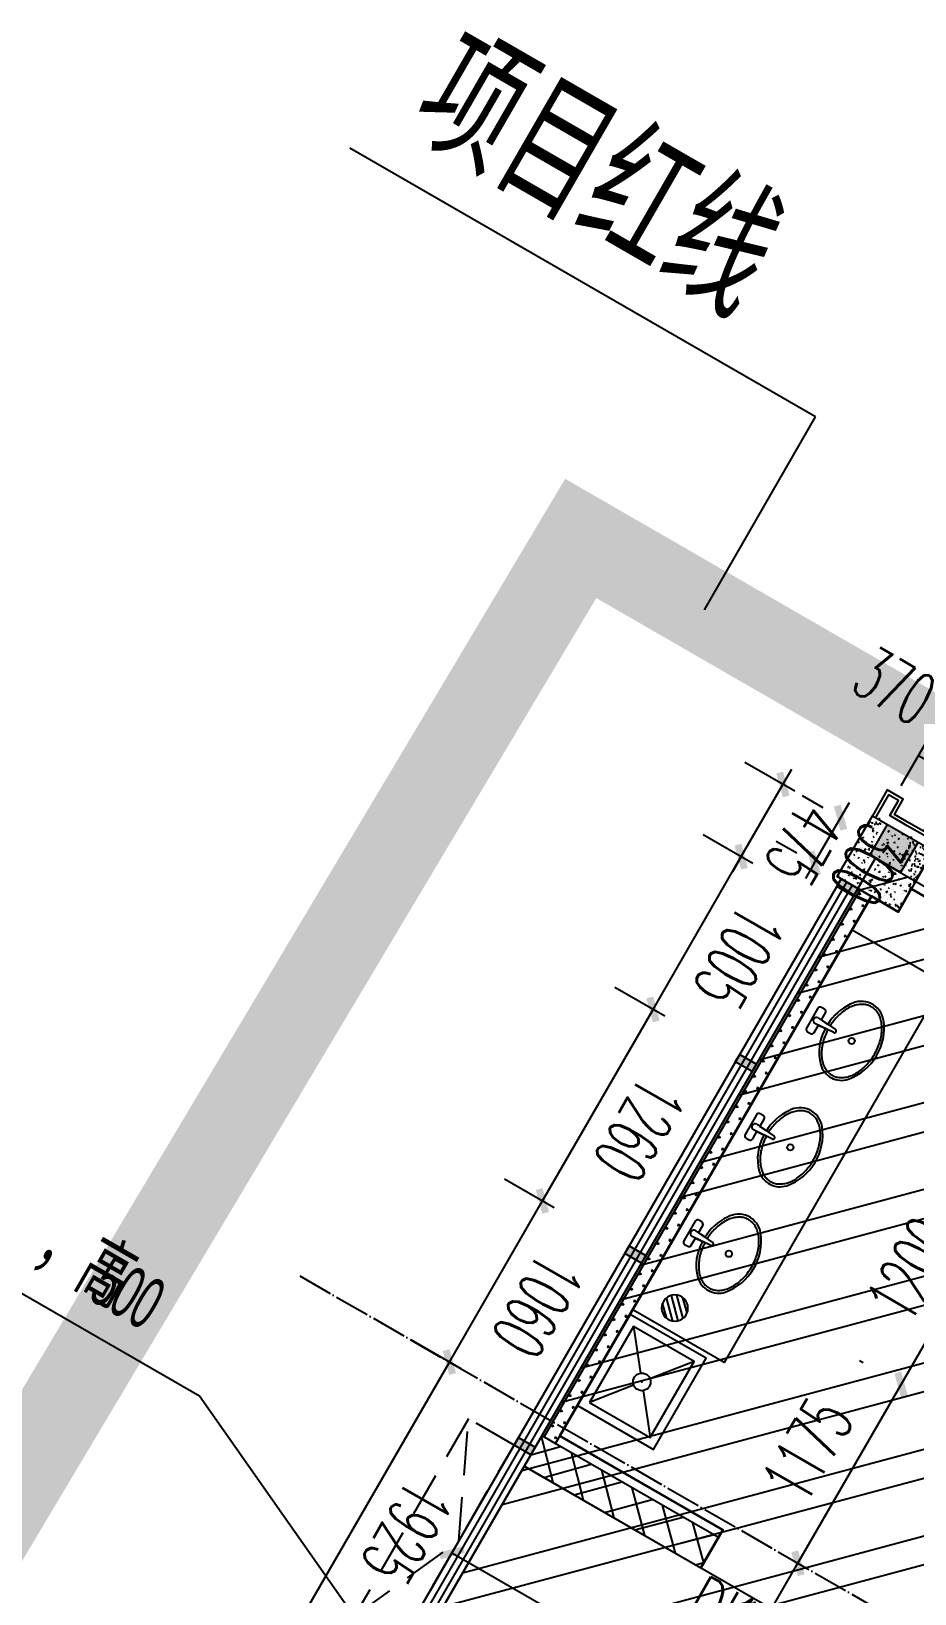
# Model space of a CAD drawing. Header units: millimetres. Extents: x 216654360 to 218309126, y 218099985 to 219647706.
# Drawn here: x 217925253 to 217930284, y 218956292 to 218965195 of the extents above; entities that cross this region are included whole.
import ezdxf
from ezdxf.xclip import XClip

# ---------------------------------------------------------------- set-up
doc = ezdxf.new("R2010")
doc.units = ezdxf.units.MM
doc.header["$LTSCALE"] = 1000
doc.header["$XCLIPFRAME"] = 0
for name, pattern in [('DASH', [0.35, 0.25, -0.1]), ('DASHED', [19.049999999999997, 12.7, -6.35]), ('DASHED2', [0.375, 0.25, -0.125]), ('DOTE', [2.4200000000000004, 2, -0.2, 0.02, -0.2])]:
    doc.linetypes.add(name, pattern=pattern)
for name, color, linetype in [('A-ANNO-DIMS', 3, 'Continuous'), ('A-ANNO-DOTE', 1, 'DOTE'), ('A-COLU', 2, 'Continuous'), ('A-COLU-CONC', 2, 'Continuous'), ('A-DOOR-HOLE', 161, 'Continuous'), ('A-DOOR-IDEN', 53, 'Continuous'), ('A-FLOR-SPCL', 245, 'Continuous'), ('A-FLOR-STRS', 51, 'Continuous'), ('A-WALL-CURT', 111, 'Continuous'), ('A-WALL-FIL', 2, 'Continuous'), ('A-WALL-MSNW', 2, 'Continuous'), ('A-WALL-PATT', 252, 'Continuous'), ('A-WALL-SHEA', 2, 'Continuous'), ('A-WIND', 161, 'Continuous'), ('DIM_LEAD', 3, 'Continuous'), ('PUB_HATCH', 8, 'Continuous'), ('PUB_TEXT', 7, 'Continuous'), ('WINDOW', 4, 'Continuous'), ('洁具', 7, 'Continuous'), ('现状植物', 3, 'Continuous')]:
    doc.layers.add(name, color=color, linetype=linetype)
doc.layers.add('内装控制线', color=6, linetype='Continuous', lineweight=35)
doc.styles.add('_TCH_DIM', font='JZFZ_ENA', dxfattribs={"width": 0.7, "bigfont": 'JZFZ_CNB'})
doc.styles.add('_TCH_DIM_T3', font='SIMPLEX.shx', dxfattribs={"width": 0.5647058823529413, "bigfont": 'GBCBIG.shx'})
doc.styles.add('A_DIM', font='SIMPLEX', dxfattribs={"width": 0.7, "bigfont": 'HZ'})
doc.dimstyles.new('_TCH_ARCH&&100', dxfattribs={"dimtxt": 297.5, "dimasz": 100, "dimexe": 250, "dimexo": 300, "dimgap": 126.25, "dimtad": 1, "dimdec": 0, "dimzin": 0, "dimdsep": 46, "dimtxsty": '_TCH_DIM_T3', "dimblk": 'ARCHTICK', "dimcen": 0.09, "dimclrt": 7, "dimazin": 2, "dimtfac": 1, "dimtdec": 0, "dimtix": 1, "dimtmove": 2, "dimatfit": 3, "dimfxl": 100, "dimtolj": 1, "dimtzin": 0, "dimarcsym": 0})

# ---------------------------------------------------------------- blocks, each defined once
blk = doc.blocks.new('123sfg')
at = {"layer": 'A-FLOR-STRS', "color": 1, "linetype": 'DASH', "const_width": 0.5}
blk.add_lwpolyline([(-435.7520347369718, -1148.388286254316), (-511.1115516244317, -1148.388286254316), (-511.3552337155952, -1165.729753827507), (-511.0830312329153, -1166.330356907861), (-509.862566358549, -1167.165920006349), (-509.899666979044, -1175.035179553675), (-511.2151629207592, -1175.819181181321), (-511.5013152034771, -1176.37444855023), (-511.8447741047139, -1217.800621691689), (-511.7709169440395, -1218.378271135507), (-511.5875886529493, -1218.902143048302), (-509.7669051376688, -1219.661976483888), (-509.385862355567, -1219.696680274913), (-508.9938257462936, -1221.561295600962), (-505.3071537641226, -1224.627778107655), (-496.1454937860653, -1225.778210952126), (-492.040455449508, -1227.508854247053), (-490.6770727478661, -1229.040993421052), (-491.1780902189776, -1234.403478215337), (-491.8354530945844, -1240.873174603801), (-495.3054724940848, -1245.831589563697), (-496.0934880015939, -1248.609740337537), (-498.2702817226327, -1262.571470302767), (-497.9822436700924, -1324.142034435703)], dxfattribs=at)
blk = doc.blocks.new('2929sk')
at = {"layer": 'A-ANNO-DOTE', "ltscale": 0.1}
blk.add_line((-16719.25256192591, -91672.76195832115), (-75808.41759934928, -91672.76195832127), dxfattribs=at)
blk = doc.blocks.new('123sttyt')
at = {"layer": 'A-COLU-CONC'}
h = blk.add_hatch(dxfattribs=at)
h.set_pattern_fill('混凝土', scale=10)
h.set_pattern_definition([(49.99999999999999, (458507.2726841327, 226049.4547714085), (71.72601826007535, -6.275213498259511), [7.5, -82.5]), (355, (458507.2726841327, 226049.4547714085), (-13.8751333613, 75.21921337000119), [6, -66]), (100.4514, (458513.2498521327, 226048.9318374085), (57.85093817140216, 68.94395420609536), [6.374019000000001, -70.1142112]), (46.18420000000002, (458507.2726841327, 226069.4547714085), (106.7241048625644, -16.55190143290181), [11.25, -123.75]), (96.6356, (458516.1663586327, 226068.0754407085), (93.46627055487033, 97.41178709004417), [9.561028799999999, -105.1713]), (351.1842, (458507.2726841327, 226069.4547714085), (93.46619451336272, 97.41186009253246), [9, -99]), (21, (458517.2726841327, 226064.4547714085), (59.69070521184616, -40.26188906653388), [7.5, -82.5]), (326.0000000000001, (458517.2726841327, 226064.4547714085), (24.33153319215817, 72.5150045046853), [6, -66]), (71.4514, (458522.2469074327, 226061.0996108085), (84.02226285814899, 32.25304967099524), [6.374019000000001, -70.1142112]), (37.50000000000001, (458507.2726841327, 226049.4547714085), (1.215985531729067, 33.28938538313115), [0, -65.19999999999999, 0, -67, 0, -66.25]), (7.499999999999999, (458507.2726841327, 226049.4547714085), (26.30695374421486, 39.44117118823603), [0, -38.2, 0, -63.7, 0, -25.25]), (327.5, (458484.9726841327, 226049.4547714085), (53.3822436172409, -2.255487173437976), [0, -25, 0, -78, 0, -103.5]), (317.5, (458474.9726841327, 226049.4547714085), (58.31861693423862, 10.01049823323177), [0, -32.5, 0, -51.8, 0, -73.5])])
h.paths.add_polyline_path([(6523019.330466915, 268461.0957909399), (6523419.330466915, 268461.0957909399), (6523419.330466892, 268061.0957909399), (6523019.330466892, 268061.0957909399)])
h = blk.add_hatch(color=256, dxfattribs=at)
h.dxf.hatch_style = 1
h.paths.add_polyline_path([(6523119.330466904, 268461.0957909399), (6523319.330466904, 268461.0957909399), (6523319.330466904, 268261.0957909399), (6523119.330466904, 268261.0957909399)])
at = {"layer": 'A-COLU'}
for points in [[(6523019.330466915, 268461.0957909399), (6523419.330466915, 268461.0957909399), (6523419.330466892, 268061.0957909399), (6523019.330466892, 268061.0957909399)], [(6523119.330466904, 268461.0957909399), (6523319.330466904, 268461.0957909399), (6523319.330466904, 268261.0957909399), (6523119.330466904, 268261.0957909399)]]:
    blk.add_lwpolyline(points, close=True, dxfattribs=at)
blk = doc.blocks.new('123arrt')
at = {"layer": 'A-COLU'}
blk.add_blockref('123sttyt', (-2400, 2799.999975732382), dxfattribs=at)
blk = doc.blocks.new('atyyj')
at = {"color": 6}
for points in [[(6087145.846531308, 41917.42876004828), (6087145.850708799, 41917.44223488616), (6087145.850708793, 42287.44228338455), (6087040.833285737, 42287.42880854666), (6087040.833285737, 42187.42880854666), (6086945.833285737, 42187.42880854666), (6086850.833285737, 42187.42880854666), (6086850.833285737, 42287.42880854666), (6086745.844134575, 42287.41532826515), (6086745.844134575, 42117.42884835148)], [(6087125.83328574, 42117.42884835148), (6087125.833285737, 42267.42880854666), (6087060.833285737, 42267.42880854666), (6087060.833285737, 42167.42880854666), (6086945.833285737, 42167.42880854666), (6086830.833285737, 42167.42880854666), (6086830.833285737, 42267.42880854666), (6086765.833285737, 42267.42880854666), (6086765.833285737, 42117.42884835148)]]:
    blk.add_lwpolyline(points, dxfattribs=at)
at = {"layer": 'A-COLU'}
blk.add_blockref('123sttyt', (-436273.4971811436, -226343.666958125), dxfattribs=at)
blk = doc.blocks.new('234eryayyui')
h = blk.add_hatch(color=251)
h.dxf.hatch_style = 1
h.paths.add_polyline_path([(6065420.674966354, 42391.641019584), (6065470.674966354, 42391.641019584), (6065470.67447537, 42281.641019584), (6065420.67447537, 42281.641019584)])
at = {"layer": 'WINDOW'}
blk.add_lwpolyline([(6065420.674966354, 42391.641019584), (6065470.674966354, 42391.641019584), (6065470.67447537, 42281.641019584), (6065420.67447537, 42281.641019584)], close=True, dxfattribs=at)
blk = doc.blocks.new('124ety6')
at = {"layer": 'A-COLU-CONC', "color": 7, "rotation": 90}
for p in [(6107487.316223723, -6023479.033974206), (6107487.31603111, -6024634.033770208), (6107487.31603111, -6025894.033613023), (6107487.31603111, -6027154.033455838)]:
    blk.add_blockref('234eryayyui', p, dxfattribs=at)
blk = doc.blocks.new('$lvtry$00000191')
at = {"color": 0}
for p, q in [((-250, -50, 1e-08), (-39.04344047215272, -218.7652476222793, 1e-08)), ((39.04344047215272, -218.7652476222793, 1e-08), (250, -50, 1e-08)), ((-250, -450, 1e-08), (-39.04344047215272, -281.2347523777207, 1e-08)), ((39.04344047215272, -281.2347523777244, 1e-08), (250, -450, 1e-08))]:
    blk.add_line(p, q, dxfattribs=at)
at = {"color": 0, "elevation": 1e-08}
for points in [[(300, -500), (300, 0), (-300, 0), (-300, -500)], [(250, -450), (250, -50), (-250, -50), (-250, -450)]]:
    blk.add_lwpolyline(points, close=True, dxfattribs=at)
at = {"color": 0}
blk.add_circle((0, -250, 1e-08), 50, dxfattribs=at)
for p in [(0, -50, 1e-08), (0, -250, 1e-08)]:
    blk.add_point(p, dxfattribs=at)
blk = doc.blocks.new('$plan$00003675')
at = {"layer": '洁具'}
for p, q in [((-9.98338611170766, -147.294690905168), (-18.82544915616745, -28.28810855087067)), ((18.82544915616745, -28.28810855087067), (9.98338611170766, -147.294690905168))]:
    blk.add_line(p, q, dxfattribs=at)
blk.add_lwpolyline([(17.21227861373336, -50), (65, -50, 0.4142135623731127), (80, -35), (80, -15, 0.414213562373095), (65, 0), (-65, 0, 0.4142135623732016), (-80, -15), (-80, -35, 0.4142135623730063), (-65, -50), (-17.21227861376246, -50), (-13.73909019282655, -94.74391506761822, 0.2000820524666615), (-205.3503878256015, -174.0703925840789, 0.4238671991985411), (-199.3807477268856, -351.3191037219549, 0.3580938266346115), (193.8476373472295, -356.7566292069932, 0.5197597231666006), (176.7114247889185, -147.82478565368, 0.149540415780804), (13.88741631114317, -94.74979396126946), (17.21227861375155, -50)], format="xyb", close=True, dxfattribs=at)
blk.add_circle((0, -259.4733301022789), 18, dxfattribs=at)
for centre, radius, start, end in [((0, -28.28810855087067), 18.82544915616847, 0, 180), ((0, -146.7184949795628), 9.999999999999993, 183.3031889674213, 356.6968110325787)]:
    blk.add_arc(centre, radius, start, end, dxfattribs=at)
blk.add_open_spline([(-13.14822788414313, -109.7322732743196), (-20.7509004426538, -110.0319813943352), (-28.33031368351658, -110.5918585287436), (-49.08088720074738, -112.8465895592817), (-62.11829754058272, -115.0825559898658), (-87.37283540482167, -121.0667427790177), (-99.58942610296072, -124.814915873154), (-122.8036876142432, -133.6808774613892), (-133.8007311488909, -138.7985351800889), (-154.2229395394097, -150.2042050586606), (-163.6473495682003, -156.491851335275), (-180.6376634400513, -169.9883260680363), (-188.2028132991982, -177.1962519229855), (-201.2777944742993, -192.2519365710759), (-206.7875049107242, -200.0980508594366), (-215.6608816990629, -216.1545459485205), (-219.0260712762829, -224.3634254444187), (-223.6082160471997, -240.9281328006036), (-224.8276779515145, -249.2848460216337), (-225.1383386410307, -266.0038757433067), (-224.2297883689462, -274.3692483405466), (-220.2727095857845, -290.9750951724272), (-217.2217886728176, -299.2169097594451), (-208.9727471965598, -315.3753498761944), (-203.7728400524647, -323.2906783857907), (-191.297874393058, -338.5267015632999), (-184.0227537697356, -345.8456745357398), (-167.5777162456943, -359.6041310970904), (-158.4085167507001, -366.0426055415737), (-138.4502176309761, -377.78353496005), (-127.6618883671763, -383.0855677186046), (-104.8102462445386, -392.3459497228905), (-92.74757826223504, -396.304146716051), (-67.74057017016457, -402.7255575730233), (-54.79677671569516, -405.1887167852692), (-28.45151007635286, -408.527677898237), (-15.05053532638703, -409.403460406611), (11.76991484969039, -409.5351461433165), (25.18890587295755, -408.7910486900946), (51.60564455433632, -405.7105612723244), (64.60289599583484, -403.3741888751101), (89.75045285740634, -397.1966023347632), (101.9002172505134, -393.3554385777534), (124.9565523744968, -384.314646852974), (135.8624881856667, -379.1151587245695), (156.0818092309928, -367.5604636854696), (165.3944324805634, -361.2056466440699), (182.1455632552097, -347.592239756239), (189.583331171918, -340.3345987892972), (202.3944621394039, -325.1979150525003), (207.7677818664815, -317.3205532530119), (216.3660551335488, -301.2178188714315), (219.5926498521294, -292.9938645319489), (223.8990946956619, -276.4101294087595), (224.9814115243789, -268.0492616943229), (225.0181141273642, -251.3295727055956), (223.9725296014221, -242.9676827522781), (219.7399338182295, -226.3790894647536), (216.5504693527764, -218.151245352914), (208.0259609936038, -202.0364685594832), (202.6892447510618, -194.1509299904283), (189.9490060793469, -178.9929403833085), (182.5455053521728, -171.7221794650686), (165.8587992250395, -158.0778197156033), (156.5763291231997, -151.7051823582005), (136.411818862427, -140.1108764674864), (125.5305425281986, -134.8896044565918), (102.5170506243594, -125.8022120829555), (90.38547205436043, -121.9362340948283), (65.2671605812211, -115.7069897765468), (52.28096986599849, -113.3437747042917), (30.50639608118217, -110.7581068582804), (21.84252989321249, -110.0750149733649), (13.14822788411402, -109.7322732743196)], degree=3, knots=[4.769666502918462, 4.769666502918462, 4.769666502918462, 4.769666502918462, 4.869141429382308, 4.869141429382308, 5.044300173666024, 5.044300173666024, 5.219458917949741, 5.219458917949741, 5.394617662233457, 5.394617662233457, 5.569776406517173, 5.569776406517173, 5.744935150800889, 5.744935150800889, 5.920093895084605, 5.920093895084605, 6.095252639368321, 6.095252639368321, 6.270411383652037, 6.270411383652037, 6.445570127935754, 6.445570127935754, 6.62072887221947, 6.62072887221947, 6.795887616503186, 6.795887616503186, 6.971046360786902, 6.971046360786902, 7.146205105070618, 7.146205105070618, 7.321363849354334, 7.321363849354334, 7.49652259363805, 7.49652259363805, 7.671681337921767, 7.671681337921767, 7.846840082205483, 7.846840082205483, 8.021998826489199, 8.021998826489199, 8.197157570772914, 8.197157570772914, 8.37231631505663, 8.37231631505663, 8.547475059340345, 8.547475059340345, 8.72263380362406, 8.72263380362406, 8.897792547907775, 8.897792547907775, 9.07295129219149, 9.07295129219149, 9.248110036475206, 9.248110036475206, 9.42326878075892, 9.42326878075892, 9.598427525042636, 9.598427525042636, 9.773586269326351, 9.773586269326351, 9.948745013610067, 9.948745013610067, 10.12390375789378, 10.12390375789378, 10.2990625021775, 10.2990625021775, 10.47422124646121, 10.47422124646121, 10.64937999074493, 10.64937999074493, 10.82453873502864, 10.82453873502864, 10.93829676503048, 10.93829676503048, 10.93829676503048, 10.93829676503048], dxfattribs=at)
blk = doc.blocks.new('$lvtry$00000171')
for p, q in [((-74.24621202462731, 10.60660171788186), (-10.60660171788186, 74.24621202462731)), ((-69.81875867368217, -27.39235180270043), (27.39235180242758, 69.81875867368217)), ((-53.03300858900184, -53.03300858886359), (53.03300858900184, 53.03300858886359)), ((-27.39235180242758, -69.81875867368217), (69.81875867368217, 27.39235180270043)), ((10.60660171788186, -74.24621202462731), (74.24621202462731, -10.60660171788186))]:
    blk.add_line(p, q)
blk.add_circle((0, 0), 75)
blk.add_point((0, 0))
blk = doc.blocks.new('13etrt5')
at = {"layer": 'PUB_HATCH'}
h = blk.add_hatch(dxfattribs=at)
h.set_pattern_fill('多孔材料', color=256, scale=50, style=0)
h.set_pattern_definition([(45, (100, 0), (-100.0001016555733, 100.0001016555733), []), (135, (100, 0), (-100.0001016555733, -100.0001016555733), [])])
h.paths.add_polyline_path([(6026844.499333338, 53162.28041708448), (6028005.738030548, 53162.28041708492), (6028005.738030548, 53362.28041709125), (6026844.499333338, 53362.28041708448)])
at = {"layer": 'A-DOOR-HOLE', "linetype": 'DASH'}
blk.add_line((6028005.738030497, 53362.28041708448), (6028005.738030497, 53162.28041708448), dxfattribs=at)
at = {"layer": 'A-FLOR-SPCL'}
blk.add_lwpolyline([(6027534.477610368, 56742.28062070683), (6027534.477610812, 54242.2806194056), (6026934.477610812, 54242.28061926134), (6026934.477610367, 56742.28062056397)], close=True, dxfattribs=at)
at = {"layer": 'A-WALL-FIL'}
for p, q in [((6028005.738030548, 53362.28041709125), (6026844.499333338, 53362.28041708448)), ((6026844.499333338, 53362.28041708448), (6026844.499333338, 53162.28041708448)), ((6028005.738030548, 53162.28041708492), (6028005.738030548, 53362.28041709125)), ((6026844.499333338, 53162.28041708448), (6028005.738030548, 53162.28041708492))]:
    blk.add_line(p, q, dxfattribs=at)
at = {"layer": '内装控制线'}
blk.add_lwpolyline([(6028005.738030497, 53162.28041708448), (6028005.738030495, 53412.28031533047), (6026934.486976788, 53412.28051887398), (6026934.486976791, 56962.28056744695), (6027109.495358438, 56962.28036389919), (6027109.497503495, 57112.28039290324), (6029334.79178951, 57112.28039283041), (6029334.79104424, 55837.28041716715), (6029534.790574184, 55837.28041710434), (6029534.803700834, 57112.30153408624), (6034034.729555161, 57112.25925165002), (6034034.728416879, 53812.28041708402), (6033884.666021422, 53812.28041708402), (6033884.666021422, 53412.2795757967), (6029534.790809142, 53412.28041723857), (6029534.790809157, 54162.28046566929), (6029334.790809156, 54162.28046567575), (6029334.790809169, 53412.28041709062), (6029064.79080915, 53412.28041708929), (6029064.790809148, 53120.39379162661)], dxfattribs=at)
at = {"layer": 'A-FLOR-SPCL'}
for name, p, rotation in [('$plan$00003675', (6026989.353148697, 56192.28062058774), 90.00000001373924), ('$plan$00003675', (6026989.353148697, 55492.28062040963), 90.00000001373924), ('$plan$00003675', (6026989.353148872, 54792.28062023151), 90.00000001373924), ('$lvtry$00000191', (6027434.477610298, 53912.28062063135, -1e-08), 269.9999999870122)]:
    blk.add_blockref(name, p, dxfattribs=dict(at, rotation=rotation))
at = {"layer": 'A-FLOR-SPCL', "xscale": -1, "rotation": 359.999999999968}
blk.add_blockref('$lvtry$00000171', (6027137.051358586, 54370.54981693127), dxfattribs=at)
at = {"layer": 'A-DOOR-IDEN', "linetype": 'DASHED', "style": 'A_DIM', "width": 0.6999999999999998}
blk.add_text('DK1124', height=280, dxfattribs=at).set_placement((6028047.07136383, 52867.18710135166))
blk = doc.blocks.new('13arr')
at = {"layer": 'A-WIND', "linetype": 'DASHED2'}
blk.add_lwpolyline([(6087353.827712848, 41511.70635287312), (6088025.843614434, 41811.71657893434), (6088655.837995256, 41511.70477893751)], dxfattribs=at)
blk.add_lwpolyline([(6087353.832841344, 41811.72995272726), (6088655.837995256, 41811.72837898376), (6088655.837995256, 41511.70477893751), (6087353.832841344, 41511.70635268101)], close=True, dxfattribs=at)
blk = doc.blocks.new('_ArchTick')
at = {"color": 0, "linetype": 'ByBlock', "const_width": 0.4}
blk.add_lwpolyline([(-0.5, -0.5), (0.5, 0.5)], dxfattribs=at)
blk = doc.blocks.new('*D257')
at = {"layer": 'A-ANNO-DIMS', "color": 0, "lineweight": -2, "transparency": 16777216}
for p, q in [((6066366.916565904, 37942.66432194365), (6066366.916565904, 37513.22272610388)), ((6067466.916565879, 37942.66432194365), (6067466.916565879, 37513.22272610388)), ((6066366.916565904, 37763.22272610388), (6067466.916565879, 37763.22272610388))]:
    blk.add_line(p, q, dxfattribs=at)
at = {"layer": 'Defpoints', "color": 0, "transparency": 16777216}
for p in [(6066366.916565904, 38242.66432194365), (6067466.916565879, 38242.66432194365), (6067466.916565879, 37763.22272610388)]:
    blk.add_point(p, dxfattribs=at)
at = {"layer": 'A-ANNO-DIMS', "color": 0, "lineweight": -2, "transparency": 16777216, "xscale": 100, "yscale": 100, "zscale": 100, "rotation": 180}
blk.add_blockref('_ArchTick', (6066366.916565904, 37763.22272610388), dxfattribs=at)
at = {"layer": 'A-ANNO-DIMS', "color": 0, "lineweight": -2, "transparency": 16777216, "xscale": 100, "yscale": 100, "zscale": 100}
blk.add_blockref('_ArchTick', (6067466.916565879, 37763.22272610388), dxfattribs=at)
at = {"layer": 'A-ANNO-DIMS', "color": 7, "transparency": 16777216, "insert": (6066916.916565891, 38038.22272610388), "char_height": 297.5, "attachment_point": 5, "style": '_TCH_DIM_T3'}
blk.add_mtext('\\A1;1100', dxfattribs=at)
blk = doc.blocks.new('*D267')
at = {"layer": 'A-ANNO-DIMS', "color": 0, "lineweight": -2, "transparency": 16777216}
for p, q in [((6064919.327215328, 42291.64038184071), (6064919.326845765, 42391.64038184003)), ((6064805.027516337, 42291.63995943128), (6064669.32721533, 42291.63945793313)), ((6064919.328324018, 41991.64009391008), (6064919.327215328, 42291.64038184071)), ((6064805.028625027, 41991.63967150064), (6064669.32832402, 41991.6391700025)), ((6064919.328324018, 41991.64009391008), (6064919.328693582, 41891.64009391076))]:
    blk.add_line(p, q, dxfattribs=at)
at = {"layer": 'Defpoints', "color": 0, "transparency": 16777216}
for p in [(6064919.327215328, 42291.64038184071), (6065105.027516335, 42291.64106812038), (6065105.028625025, 41991.64078018974)]:
    blk.add_point(p, dxfattribs=at)
at = {"layer": 'A-ANNO-DIMS', "color": 0, "lineweight": -2, "transparency": 16777216, "xscale": 100, "yscale": 100, "zscale": 100}
for p, rotation in [((6064919.327215328, 42291.64038184071), 270.0002117440209), ((6064919.328324018, 41991.64009391008), 90.0002117440209)]:
    blk.add_blockref('_ArchTick', p, dxfattribs=dict(at, rotation=rotation))
at = {"layer": 'A-ANNO-DIMS', "color": 7, "transparency": 16777216, "insert": (6065194.327769671, 42141.64125417406), "char_height": 297.5, "attachment_point": 5, "rotation": 270.0002117440209, "style": '_TCH_DIM_T3'}
blk.add_mtext('\\A1;300', dxfattribs=at)
blk = doc.blocks.new('*D406')
at = {"layer": 'A-ANNO-DIMS', "color": 0, "lineweight": -2, "transparency": 16777216}
for p, q in [((6065095.685603104, 37763.22272731875), (6065095.685603104, 37308.11598626612)), ((6068695.844556831, 37763.22272731875), (6068695.844556831, 37308.11598626612)), ((6065095.685603104, 37558.11598626612), (6068695.844556831, 37558.11598626612))]:
    blk.add_line(p, q, dxfattribs=at)
at = {"layer": 'Defpoints', "color": 0, "transparency": 16777216}
for p in [(6065095.685603104, 38063.22272731875), (6068695.844556831, 38063.22272731875), (6068695.844556831, 37558.11598626612)]:
    blk.add_point(p, dxfattribs=at)
at = {"layer": 'A-ANNO-DIMS', "color": 0, "lineweight": -2, "transparency": 16777216, "xscale": 100, "yscale": 100, "zscale": 100, "rotation": 180}
blk.add_blockref('_ArchTick', (6065095.685603104, 37558.11598626612), dxfattribs=at)
at = {"layer": 'A-ANNO-DIMS', "color": 0, "lineweight": -2, "transparency": 16777216, "xscale": 100, "yscale": 100, "zscale": 100}
blk.add_blockref('_ArchTick', (6068695.844556831, 37558.11598626612), dxfattribs=at)
at = {"layer": 'A-ANNO-DIMS', "color": 7, "transparency": 16777216, "insert": (6066895.765079968, 37833.11598626612), "char_height": 297.5, "attachment_point": 5, "style": '_TCH_DIM_T3'}
blk.add_mtext('\\A1;3600', dxfattribs=at)
blk = doc.blocks.new('*D411')
at = {"layer": 'A-ANNO-DIMS', "color": 0, "lineweight": -2, "transparency": 16777216}
for p, q in [((6066559.632880604, 38491.64101953377), (6066582.253792496, 38491.64101953377)), ((6066832.253792496, 35491.65040151618), (6066832.253792496, 38491.64101953377)), ((6066559.63288061, 35491.65040151618), (6066582.253792496, 35491.65040151618))]:
    blk.add_line(p, q, dxfattribs=at)
at = {"layer": 'Defpoints', "color": 0, "transparency": 16777216}
for p in [(6066832.253792496, 38491.64101953377), (6066859.632880604, 38491.64101953377), (6066859.63288061, 35491.65040151618)]:
    blk.add_point(p, dxfattribs=at)
at = {"layer": 'A-ANNO-DIMS', "color": 0, "lineweight": -2, "transparency": 16777216, "xscale": 100, "yscale": 100, "zscale": 100}
for p, rotation in [((6066832.253792496, 38491.64101953377), 90), ((6066832.253792496, 35491.65040151618), 270)]:
    blk.add_blockref('_ArchTick', p, dxfattribs=dict(at, rotation=rotation))
at = {"layer": 'A-ANNO-DIMS', "color": 7, "transparency": 16777216, "insert": (6066557.253792496, 36991.64571052595), "char_height": 297.5, "attachment_point": 5, "rotation": 90, "style": '_TCH_DIM_T3'}
blk.add_mtext('\\A1;3000', dxfattribs=at)
blk = doc.blocks.new('*D412')
at = {"layer": 'A-ANNO-DIMS', "color": 0, "lineweight": -2, "transparency": 16777216}
for p, q in [((6066559.632880601, 39666.64104384984), (6066582.253792493, 39666.64104384984)), ((6066832.253792493, 38491.64101953377), (6066832.253792493, 39666.64104384984)), ((6066559.632880604, 38491.64101953377), (6066582.253792493, 38491.64101953377))]:
    blk.add_line(p, q, dxfattribs=at)
at = {"layer": 'Defpoints', "color": 0, "transparency": 16777216}
for p in [(6066832.253792493, 39666.64104384984), (6066859.632880601, 39666.64104384984), (6066859.632880604, 38491.64101953377)]:
    blk.add_point(p, dxfattribs=at)
at = {"layer": 'A-ANNO-DIMS', "color": 0, "lineweight": -2, "transparency": 16777216, "xscale": 100, "yscale": 100, "zscale": 100}
for p, rotation in [((6066832.253792493, 39666.64104384984), 90), ((6066832.253792493, 38491.64101953377), 270)]:
    blk.add_blockref('_ArchTick', p, dxfattribs=dict(at, rotation=rotation))
at = {"layer": 'A-ANNO-DIMS', "color": 7, "transparency": 16777216, "insert": (6066557.253792493, 39079.14103169278), "char_height": 297.5, "attachment_point": 5, "rotation": 90, "style": '_TCH_DIM_T3'}
blk.add_mtext('\\A1;1175', dxfattribs=at)
blk = doc.blocks.new('*D413')
at = {"layer": 'A-ANNO-DIMS', "color": 0, "lineweight": -2, "transparency": 16777216}
for p, q in [((6066559.632880598, 40866.6410195894), (6066582.253792489, 40866.6410195894)), ((6066832.253792489, 39666.64104384984), (6066832.253792489, 40866.6410195894)), ((6066559.632880601, 39666.64104384984), (6066582.253792489, 39666.64104384984))]:
    blk.add_line(p, q, dxfattribs=at)
at = {"layer": 'Defpoints', "color": 0, "transparency": 16777216}
for p in [(6066832.253792489, 40866.6410195894), (6066859.632880598, 40866.6410195894), (6066859.632880601, 39666.64104384984)]:
    blk.add_point(p, dxfattribs=at)
at = {"layer": 'A-ANNO-DIMS', "color": 0, "lineweight": -2, "transparency": 16777216, "xscale": 100, "yscale": 100, "zscale": 100}
for p, rotation in [((6066832.253792489, 40866.6410195894), 90), ((6066832.253792489, 39666.64104384984), 270)]:
    blk.add_blockref('_ArchTick', p, dxfattribs=dict(at, rotation=rotation))
at = {"layer": 'A-ANNO-DIMS', "color": 7, "transparency": 16777216, "insert": (6066557.253792489, 40266.6410317206), "char_height": 297.5, "attachment_point": 5, "rotation": 90, "style": '_TCH_DIM_T3'}
blk.add_mtext('\\A1;1200', dxfattribs=at)
blk = doc.blocks.new('*D448')
at = {"layer": 'A-ANNO-DIMS', "color": 0, "lineweight": -2, "transparency": 16777216}
for p, q in [((6065125.844556865, 42645.68900444673), (6065125.844556865, 43070.74270527938)), ((6065495.681535436, 42645.68900444673), (6065495.681535436, 43070.74270527938)), ((6065125.844556865, 42820.74270527938), (6065495.681535436, 42820.74270527938))]:
    blk.add_line(p, q, dxfattribs=at)
at = {"layer": 'Defpoints', "color": 0, "transparency": 16777216}
for p in [(6065495.681535436, 42820.74270527938), (6065125.844556865, 42345.68900444673), (6065495.681535436, 42345.68900444673)]:
    blk.add_point(p, dxfattribs=at)
at = {"layer": 'A-ANNO-DIMS', "color": 0, "lineweight": -2, "transparency": 16777216, "xscale": 100, "yscale": 100, "zscale": 100, "rotation": 180}
blk.add_blockref('_ArchTick', (6065125.844556865, 42820.74270527938), dxfattribs=at)
at = {"layer": 'A-ANNO-DIMS', "color": 0, "lineweight": -2, "transparency": 16777216, "xscale": 100, "yscale": 100, "zscale": 100}
blk.add_blockref('_ArchTick', (6065495.681535436, 42820.74270527938), dxfattribs=at)
at = {"layer": 'A-ANNO-DIMS', "color": 7, "transparency": 16777216, "insert": (6064809.844556865, 43095.74270527938), "char_height": 297.5, "attachment_point": 5, "style": '_TCH_DIM_T3'}
blk.add_mtext('\\A1;370', dxfattribs=at)
blk = doc.blocks.new('*D513')
at = {"layer": 'A-ANNO-DIMS', "color": 0, "lineweight": -2, "transparency": 16777216}
for p, q in [((6064617.498243091, 38491.64023538394), (6064290.096002455, 38491.63937961336)), ((6064540.101034077, 36566.63271981328), (6064540.096002454, 38491.6400330684)), ((6064617.503274714, 36566.63292212882), (6064290.101034078, 36566.63206635824))]:
    blk.add_line(p, q, dxfattribs=at)
at = {"layer": 'Defpoints', "color": 0, "transparency": 16777216}
for p in [(6064540.096002454, 38491.6400330684), (6064917.498243089, 38491.64101952999), (6064917.503274712, 36566.63370627487)]:
    blk.add_point(p, dxfattribs=at)
at = {"layer": 'A-ANNO-DIMS', "color": 0, "lineweight": -2, "transparency": 16777216, "xscale": 100, "yscale": 100, "zscale": 100}
for p, rotation in [((6064540.096002454, 38491.6400330684), 90.00014976086426), ((6064540.101034077, 36566.63271981328), 270.0001497608642)]:
    blk.add_blockref('_ArchTick', p, dxfattribs=dict(at, rotation=rotation))
at = {"layer": 'A-ANNO-DIMS', "color": 7, "transparency": 16777216, "insert": (6064815.098518265, 37529.1370952404), "char_height": 297.5, "attachment_point": 5, "rotation": 270.00014976086425, "style": '_TCH_DIM_T3'}
blk.add_mtext('\\A1;1925', dxfattribs=at)
blk = doc.blocks.new('*D514')
at = {"layer": 'A-ANNO-DIMS', "color": 0, "lineweight": -2, "transparency": 16777216}
for p, q in [((6064617.495472445, 39551.64010345528), (6064290.093231807, 39551.63924768491)), ((6064540.096002455, 38491.64003306841), (6064540.093231807, 39551.63990113979)), ((6064617.498243093, 38491.6402353839), (6064290.096002456, 38491.63937961354))]:
    blk.add_line(p, q, dxfattribs=at)
at = {"layer": 'Defpoints', "color": 0, "transparency": 16777216}
for p in [(6064540.093231807, 39551.63990113979), (6064917.495472444, 39551.64088760113), (6064917.498243093, 38491.64101952976)]:
    blk.add_point(p, dxfattribs=at)
at = {"layer": 'A-ANNO-DIMS', "color": 0, "lineweight": -2, "transparency": 16777216, "xscale": 100, "yscale": 100, "zscale": 100}
for p, rotation in [((6064540.093231807, 39551.63990113979), 90.00014976082645), ((6064540.096002455, 38491.64003306841), 270.0001497608264)]:
    blk.add_blockref('_ArchTick', p, dxfattribs=dict(at, rotation=rotation))
at = {"layer": 'A-ANNO-DIMS', "color": 7, "transparency": 16777216, "insert": (6064815.09461713, 39021.64068590415), "char_height": 297.5, "attachment_point": 5, "rotation": 270.00014976082645, "style": '_TCH_DIM_T3'}
blk.add_mtext('\\A1;1060', dxfattribs=at)
blk = doc.blocks.new('*D515')
at = {"layer": 'A-ANNO-DIMS', "color": 0, "lineweight": -2, "transparency": 16777216}
for p, q in [((6064617.492179032, 40811.63994626186), (6064290.089938395, 40811.6390904911)), ((6064540.093231807, 39551.63990113979), (6064540.089938394, 40811.63974394627)), ((6064617.495472446, 39551.64010345537), (6064290.093231808, 39551.63924768462))]:
    blk.add_line(p, q, dxfattribs=at)
at = {"layer": 'Defpoints', "color": 0, "transparency": 16777216}
for p in [(6064540.089938394, 40811.63974394627), (6064917.492179031, 40811.64073040806), (6064917.495472445, 39551.64088760158)]:
    blk.add_point(p, dxfattribs=at)
at = {"layer": 'A-ANNO-DIMS', "color": 0, "lineweight": -2, "transparency": 16777216, "xscale": 100, "yscale": 100, "zscale": 100}
for p, rotation in [((6064540.089938394, 40811.63974394627), 90.00014976089439), ((6064540.093231807, 39551.63990113979), 270.0001497608944)]:
    blk.add_blockref('_ArchTick', p, dxfattribs=dict(at, rotation=rotation))
at = {"layer": 'A-ANNO-DIMS', "color": 7, "transparency": 16777216, "insert": (6064815.0915851, 40181.6405413434), "char_height": 297.5, "attachment_point": 5, "rotation": 270.0001497608944, "style": '_TCH_DIM_T3'}
blk.add_mtext('\\A1;1260', dxfattribs=at)
blk = doc.blocks.new('*D516')
at = {"layer": 'A-ANNO-DIMS', "color": 0, "lineweight": -2, "transparency": 16777216}
for p, q in [((6064617.489552142, 41816.64027978919), (6064290.087311505, 41816.63942401885)), ((6064540.089938394, 40811.63974394627), (6064540.087311504, 41816.6400774737)), ((6064617.492179031, 40811.63994626176), (6064290.089938395, 40811.63909049142))]:
    blk.add_line(p, q, dxfattribs=at)
at = {"layer": 'Defpoints', "color": 0, "transparency": 16777216}
for p in [(6064540.087311504, 41816.6400774737), (6064917.489552141, 41816.64106393501), (6064917.492179031, 40811.64073040758)]:
    blk.add_point(p, dxfattribs=at)
at = {"layer": 'A-ANNO-DIMS', "color": 0, "lineweight": -2, "transparency": 16777216, "xscale": 100, "yscale": 100, "zscale": 100}
for p, rotation in [((6064540.087311504, 41816.6400774737), 90.00014976082095), ((6064540.089938394, 40811.63974394627), 270.0001497608209)]:
    blk.add_blockref('_ArchTick', p, dxfattribs=dict(at, rotation=rotation))
at = {"layer": 'A-ANNO-DIMS', "color": 7, "transparency": 16777216, "insert": (6064815.088624949, 41314.14062951136), "char_height": 297.5, "attachment_point": 5, "rotation": 270.00014976082093, "style": '_TCH_DIM_T3'}
blk.add_mtext('\\A1;1005', dxfattribs=at)
blk = doc.blocks.new('*D517')
at = {"layer": 'A-ANNO-DIMS', "color": 0, "lineweight": -2, "transparency": 16777216}
for p, q in [((6064540.086069939, 42291.64008165884), (6064540.085808557, 42391.64008165849)), ((6064617.488310577, 42291.6402839744), (6064290.08606994, 42291.63942820371)), ((6064540.087311503, 41816.6400774737), (6064540.086069939, 42291.64008165884)), ((6064617.489552142, 41816.64027978927), (6064290.087311504, 41816.63942401858)), ((6064540.087311503, 41816.6400774737), (6064540.087572886, 41716.64007747405))]:
    blk.add_line(p, q, dxfattribs=at)
at = {"layer": 'Defpoints', "color": 0, "transparency": 16777216}
for p in [(6064540.086069939, 42291.64008165884), (6064917.488310576, 42291.64106812055), (6064917.489552141, 41816.64106393542)]:
    blk.add_point(p, dxfattribs=at)
at = {"layer": 'A-ANNO-DIMS', "color": 0, "lineweight": -2, "transparency": 16777216, "xscale": 100, "yscale": 100, "zscale": 100}
for p, rotation in [((6064540.086069939, 42291.64008165884), 270.0001497608833), ((6064540.087311503, 41816.6400774737), 90.00014976088329)]:
    blk.add_blockref('_ArchTick', p, dxfattribs=dict(at, rotation=rotation))
at = {"layer": 'A-ANNO-DIMS', "color": 7, "transparency": 16777216, "insert": (6064815.08669072, 42054.14079836726), "char_height": 297.5, "attachment_point": 5, "rotation": 270.0001497608833, "style": '_TCH_DIM_T3'}
blk.add_mtext('\\A1;475', dxfattribs=at)
blk = doc.blocks.new('*D520')
at = {"layer": 'A-ANNO-DIMS', "color": 0, "lineweight": -2, "transparency": 16777216}
for p, q in [((6065125.844556865, 42622.64101953998), (6065125.844556865, 44810.13843081625)), ((6068945.844556829, 42622.64101953997), (6068945.844556829, 44810.13843081625)), ((6065125.844556865, 44560.13843081625), (6068945.844556829, 44560.13843081625))]:
    blk.add_line(p, q, dxfattribs=at)
at = {"layer": 'Defpoints', "color": 0, "transparency": 16777216}
for p in [(6068945.844556829, 44560.13843081625), (6065125.844556865, 42322.64101953998), (6068945.844556829, 42322.64101953997)]:
    blk.add_point(p, dxfattribs=at)
at = {"layer": 'A-ANNO-DIMS', "color": 0, "lineweight": -2, "transparency": 16777216, "xscale": 100, "yscale": 100, "zscale": 100, "rotation": 180}
blk.add_blockref('_ArchTick', (6065125.844556865, 44560.13843081625), dxfattribs=at)
at = {"layer": 'A-ANNO-DIMS', "color": 0, "lineweight": -2, "transparency": 16777216, "xscale": 100, "yscale": 100, "zscale": 100}
blk.add_blockref('_ArchTick', (6068945.844556829, 44560.13843081625), dxfattribs=at)
at = {"layer": 'A-ANNO-DIMS', "color": 7, "transparency": 16777216, "insert": (6067035.844556848, 44835.13843081625), "char_height": 297.5, "attachment_point": 5, "style": '_TCH_DIM_T3'}
blk.add_mtext('\\A1;3820', dxfattribs=at)
blk = doc.blocks.new('A$C04836B57')
h = blk.add_hatch()
h.set_pattern_fill('ANSI32', color=251, scale=100)
h.set_pattern_definition([(45, (-6165879.106576437, -59482.65594915765), (-336.7596045400933, 336.7596045400933), []), (45, (-6165654.600076437, -59482.65594915765), (-336.7596045400933, 336.7596045400933), [])])
edge = h.paths.add_edge_path()
edge.add_line((-93806.74076194037, -23891.01582656463), (-100673.4373654258, -23891.01599156326))
edge.add_line((-100673.4373654258, -23891.01599156326), (-100673.4219870726, -17291.0197903212))
edge.add_line((-100673.4219870726, -17291.0197903212), (-98133.13709999435, -17291.01962532845))
edge.add_line((-98133.13709999435, -17291.01962532845), (-98133.13737810124, -18541.02919732087))
edge.add_line((-98133.13737810124, -18541.02919732087), (-93433.42846856453, -18541.02703158677))
edge.add_line((-93433.42846856453, -18541.02703158677), (-93433.42581176851, -17391.02929940046))
edge.add_line((-93433.42581176851, -17391.02929940046), (-93433.19577457756, -17391.04147912645))
edge.add_line((-93433.19577457756, -17391.04147912645), (-93433.20651115384, -20965.82024458147))
edge.add_line((-93433.20651115384, -20965.82024458147), (-93333.25523686316, -20965.81023058342))
edge.add_line((-93333.25523686316, -20965.81023058342), (-93333.26880235411, -23765.83032686323))
at = {"layer": 'A-WALL-PATT'}
h = blk.add_hatch(dxfattribs=at)
h.set_pattern_fill('石膏板', color=256, scale=20, style=0)
h.set_pattern_definition([(45, (-6165862.115936437, -59468.31280915767), (-50.00000133031197, 50.00000133031199), [16, -54.71068]), (135, (-6165750.802216437, -59468.31280915767), (-50.00000133031199, -50.00000133031197), [16, -54.71068])])
h.paths.add_polyline_path([(-100583.4108455507, -21091.014781873), (-100583.4250297984, -17491.01502350735), (-100658.4250297984, -17491.01531901252), (-100658.4108455507, -21091.01507737817)])
blk.add_lwpolyline([(-93806.74076194037, -23891.01582656463), (-100673.4373654258, -23891.01599156326), (-100673.4219870726, -17291.0197903212), (-98133.13709999435, -17291.01962532845), (-98133.13737810124, -18541.02919732087), (-93433.42846856453, -18541.02703158677), (-93433.42581176851, -17391.02929940046), (-93433.19577457756, -17391.04147912645), (-93433.20651115384, -20965.82024458147), (-93333.25523686316, -20965.81023058342), (-93333.26880235411, -23765.83032686323)])
blk.add_lwpolyline([(-100673.4264466753, -23891.01583479169), (-93333.26232536882, -23891.01536547297), (-93333.26171384845, -21291.01477746145), (-100673.425835155, -21291.01524678017)], close=True)
at = {"layer": 'A-WALL-CURT'}
for p, q in [((-100673.4354913114, -17491.01479703067), (-100783.4354913114, -17491.01520354992)), ((-100783.4354913114, -17491.01520354992), (-100783.4120241245, -23840.9987980736)), ((-100746.7688246444, -17491.0150680435), (-100746.7453574575, -23840.99866256719)), ((-100710.1021579783, -17491.01493253709), (-100710.0786907915, -23840.99852706077)), ((-100673.4354913114, -17491.01479703067), (-100673.4120241245, -23840.99839155436))]:
    blk.add_line(p, q, dxfattribs=at)
at = {"layer": 'A-WALL-MSNW'}
for p, q in [((-100658.4250297984, -17491.01531901252), (-100583.4250297984, -17491.01502350735)), ((-100658.4108455507, -21091.01507737817), (-100658.4250297984, -17491.01531901252)), ((-100583.4108455507, -21091.014781873), (-100583.4250297984, -17491.01502350735)), ((-100658.4108455507, -21091.01507737817), (-100583.4108455507, -21091.014781873))]:
    blk.add_line(p, q, dxfattribs=at)
at = {"layer": 'DIM_LEAD'}
for p, q in [((-102224.5189582165, -15284.15324219162), (-105286.5317969229, -15284.15324219162)), ((-102223.1109626414, -16552.53688064162), (-102224.5189582165, -15284.15324219162)), ((-102474.6510092169, -21870.16866255883), (-106232.5343624437, -21870.16866255883)), ((-101083.4441217063, -22518.00833904932), (-102474.6510092169, -21870.16866255883))]:
    blk.add_line(p, q, dxfattribs=at)
at = {"layer": 'DIM_LEAD', "const_width": 80}
blk.add_lwpolyline([(-102223.0665598391, -16592.53685599651, 1), (-102223.1553654438, -16512.53690528674, 1)], format="xyb", close=True, dxfattribs=at)
blk.add_blockref('atyyj', (-6187554.26489582, -59208.44371385214))
at = {"layer": 'A-ANNO-DOTE'}
ref = blk.add_blockref('123sfg', (408074.6474547908, 1131835.749373674), dxfattribs=dict(at, xscale=1000, yscale=1000, zscale=1000))
XClip(ref).set_block_clipping_path([(-527.116253690554, -1244.4995262616217), (-408.074574071597, -1131.8357493736744)])
at = {"layer": 'A-COLU-CONC', "color": 7}
blk.add_blockref('124ety6', (-6165879.106576437, -59482.65594915766), dxfattribs=at)
at = {"layer": 'A-COLU-CONC'}
blk.add_blockref('13etrt5', (-6127517.92804103, -74453.29534671037), dxfattribs=at)
at = {"layer": 'A-FLOR-SPCL', "rotation": 180}
blk.add_blockref('2929sk', (-119041.6796189575, -112663.7768879475), dxfattribs=at)
at = {"layer": 'A-WALL-MSNW', "color": 4, "xscale": -1, "rotation": 269.9978536729184}
blk.add_blockref('13arr', (-142823.1856076214, -6109870.281874789), dxfattribs=at)
at = {"layer": 'A-WALL-SHEA', "color": 6}
blk.add_blockref('123arrt', (-6621427.762076964, -288352.1106719777), dxfattribs=at)
at = {"layer": 'PUB_TEXT', "color": 7, "style": '_TCH_DIM'}
for s, height, width, p in [('项目红线', 714.8936170212767, 0.8, (-105076.5317969229, -15066.70643368098)), ('，高', 357.4468085106383, 0.8, (-103691.789681593, -21708.50199589217)), ('500', 297.5, 0.5647058823529412, (-103310.5130858477, -21708.50199589217))]:
    blk.add_text(s, height=height, dxfattribs=dict(at, width=width)).set_placement(p)
at = {"layer": 'A-ANNO-DIMS'}
for p1, p2, distance, picture, middle in [((-100753.2620195718, -17160.01492961768), (-96933.26201960817, -17160.0149296177), 2237.4974112762816, '*D520', (-98843.26201958954, -14647.51751834142)), ((-100774.0779514126, -17491.01516896792), (-100774.0790601028, -17191.01488103729), 185.70030100767536, '*D267', (-100684.7788067665, -17341.01469498361)), ((-100961.6170242969, -17666.01488522225), (-100961.6182658616, -17191.01488103712), 377.4022406380914, '*D517', (-101064.019885717, -17428.5151507904)), ((-100961.6143974075, -18671.01521875009), (-100961.6170242969, -17666.01488522266), 377.4022406370873, '*D516', (-101064.0179514885, -18168.51531964631)), ((-99019.47369583603, -19816.01490530783), (-99019.47369583882, -18616.01492956826), 27.379088109359145, '*D413', (-99321.85278394818, -19216.01491743707)), ((-100961.6111039938, -19931.01506155609), (-100961.6143974075, -18671.01521874961), 377.4022406370873, '*D515', (-101064.0149913374, -19301.01540781427)), ((-99019.47369583324, -20991.01492962389), (-99019.47369583603, -19816.01490530783), 27.379088108427823, '*D412', (-99321.85278394446, -20403.51491746488)), ((-100961.6083333455, -20991.01492962791), (-100961.6111039938, -19931.01506155654), 377.4022406380914, '*D514', (-101064.0119593069, -20461.01526325352)), ((-100961.6033017226, -22916.02224288278), (-100961.6083333455, -20991.01492962766), 377.40224063899365, '*D513', (-101064.0080581717, -21953.51885391727)), ((-99019.47369582672, -23991.00554764149), (-99019.47369583324, -20991.0149296239), 27.379088107496496, '*D411', (-99321.85278394073, -22491.01023863172)), ((-99512.19001053274, -21239.99162721401), (-98412.19001055788, -21239.99162721401), -479.44159583976943, '*D257', (-98962.19001054578, -21444.43322305378)), ((-100783.4209733335, -21419.43322183892), (-97183.2620196063, -21419.43322183892), -505.1067410526193, '*D406', (-98983.34149646945, -21649.53996289154))]:
    dim = blk.add_aligned_dim(p1=p1, p2=p2, distance=distance, dimstyle='_TCH_ARCH&&100', dxfattribs=at)
    dim.commit()
    dim.dimension.update_dxf_attribs({"geometry": picture, "text_midpoint": middle, "insert": (-6165879.106576437, -59482.65594915766)})
dim = blk.add_linear_dim(base=(-100383.4250410013, -16661.91324387828), p1=(-100753.2620195718, -17136.96694471093), p2=(-100383.4250410013, -17136.96694471093), angle=0, dimstyle='_TCH_ARCH&&100', dxfattribs=at)
dim.commit()
dim.dimension.update_dxf_attribs({"geometry": '*D448', "text_midpoint": (-101069.2620195718, -16386.91324387828), "dimtype": 129, "insert": (-6165879.106576437, -59482.65594915766)})

msp = doc.modelspace()

# ---------------------------------------------------------------- block references
at = {"layer": '现状植物', "rotation": 330.0099772030858}
msp.add_blockref('A$C04836B57', (218025897.187641, 218925138.5110827), dxfattribs=at)

doc.saveas('drawing.dxf')
